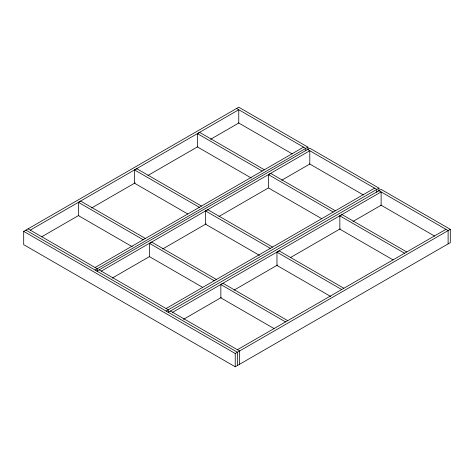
<?xml version="1.0" encoding="UTF-8"?>
<svg xmlns="http://www.w3.org/2000/svg" width="474" height="474" viewBox="0 0 474 474"><rect width="100%" height="100%" fill="white"/><g stroke="black" fill="none" stroke-linecap="round" stroke-linejoin="round"><path stroke-width="0.71" d="M168.246 312.301L381.126 189.399L450.3 229.333L450.3 242.629L235.234 366.793L23.7 244.667L23.7 231.371L238.766 107.207L307.94 147.141L307.94 149.357M30.265 230.109L238.766 109.731L238.766 123.027L210.628 139.273M132.305 246.735L78.494 215.664L78.494 202.374L80.681 201.106L145.382 238.463M187.781 213.97L134.604 183.266L134.604 169.976L136.796 168.708L201.497 206.066M251.297 178.034L197.48 146.97L197.48 133.674L199.673 132.412L264.373 169.769M41.777 236.757L78.874 215.338M91.666 207.956L135.155 182.846M147.947 175.463L197.836 146.656M95.061 267.52L303.561 147.141M95.061 270.044L307.94 147.141M96.915 271.116L309.795 148.214L378.963 188.148L378.963 191.099M101.288 271.116L309.795 150.738L309.795 164.034L281.651 180.28M202.688 287.368L149.517 256.671L149.517 243.375L151.704 242.113L216.411 279.47M259.444 255.344L205.633 224.273L205.633 210.977L207.819 209.715L272.526 247.073M321.68 218.674L268.509 187.971L268.509 174.681L270.695 173.419L335.402 210.77M112.16 278.131L149.257 256.718M162.689 248.963L206.178 223.852M218.97 216.464L268.219 188.036M166.084 308.527L374.59 188.148M166.084 311.051L378.963 188.148M172.625 312.301L381.126 191.923L381.126 205.218L352.988 221.465M274.025 328.559L220.854 297.856L220.854 284.566L223.041 283.298L287.742 320.655M330.781 296.528L276.97 265.458L276.97 252.168L279.156 250.9L343.857 288.257M393.017 259.859L339.846 229.161L339.846 215.866L342.032 214.603L406.733 251.961M183.497 319.316L221.234 297.53M234.026 290.147L277.515 265.037M290.307 257.655L340.196 228.847M237.421 349.711L445.927 229.333M23.7 231.371L235.234 353.503L450.3 229.333M236.579 108.469L305.754 148.403L305.754 150.619M307.602 149.476L376.777 189.41L376.777 192.367M378.939 190.661L448.114 230.595L448.114 243.891M238.499 122.873L292.304 153.931M309.528 163.88L363.327 194.938M380.865 205.064L434.664 236.123M197.48 133.674L262.187 171.031M268.509 174.681L333.21 212.038M339.846 215.866L404.547 253.223M134.604 169.976L199.311 207.328M205.633 210.977L270.334 248.335M276.97 252.168L341.671 289.519M78.494 202.374L143.195 239.731M149.517 243.375L214.218 280.732M220.854 284.566L285.555 321.917M28.073 228.847L97.247 268.782L97.247 270.998M99.102 269.854L168.27 309.789L168.27 312.745M170.439 311.039L239.607 350.973L239.607 364.269M25.886 230.109L237.421 352.235L237.421 365.531M235.234 353.503L235.234 366.793"/></g></svg>
